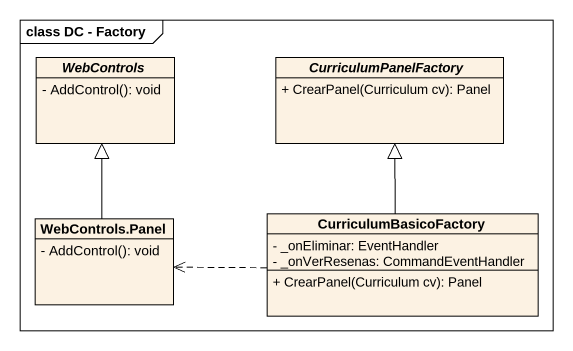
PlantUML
@startuml
mainframe class DC - Factory
hide circle
hide empty members
skinparam classAttributeIconSize 0
abstract class WebControls {
  {field} - AddControl(): void
}
abstract class CurriculumPanelFactory {
  + CrearPanel(Curriculum cv): Panel
}
class "WebControls.Panel" as WebControls_Panel {
  {field} - AddControl(): void
}
class CurriculumBasicoFactory {
  - _onEliminar: EventHandler
  - _onVerResenas: CommandEventHandler
  + CrearPanel(Curriculum cv): Panel
}
WebControls_Panel -up-|> WebControls
CurriculumBasicoFactory -up-|> CurriculumPanelFactory
CurriculumBasicoFactory .left.> WebControls_Panel
@enduml
